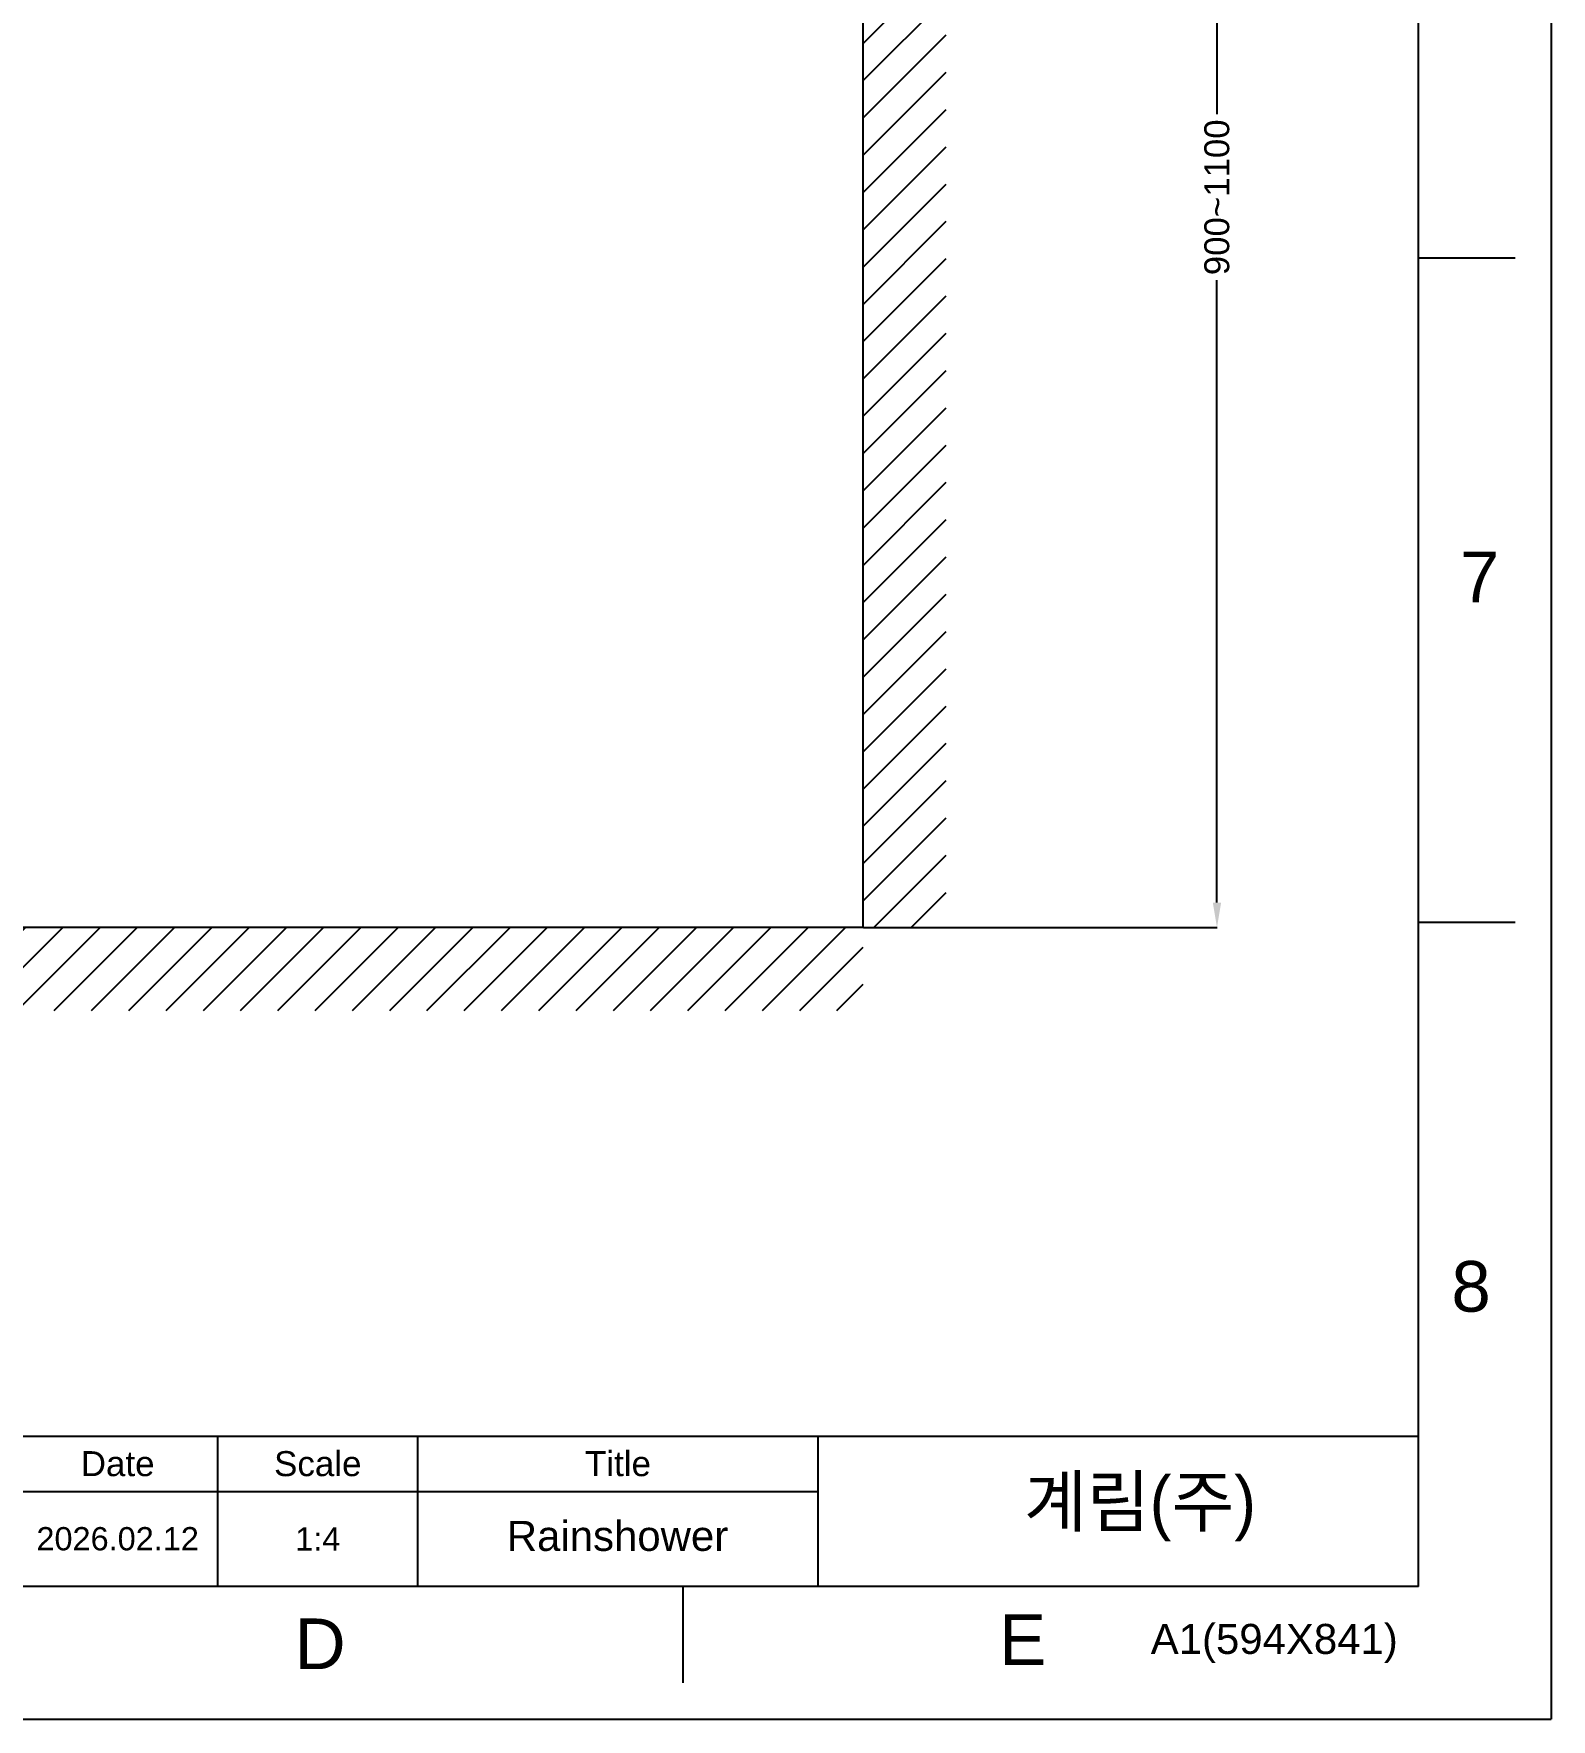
# Model space of a CAD drawing. Header units: millimetres. Extents: x 15137 to 17513, y -10160 to -6800.
# Drawn here: x 16598 to 17513, y -10160 to -9145 of the extents above; entities that cross this region are included whole.
import ezdxf

# ---------------------------------------------------------------- set-up
doc = ezdxf.new("R2010")
doc.units = ezdxf.units.MM
doc.linetypes.add('CENTERX2', pattern=[101.6, 63.5, -12.7, 12.7, -12.7])
for name, color, linetype in [('FORM', 7, 'Continuous'), ('hatch', 2, 'Continuous'), ('TEXT', 2, 'Continuous')]:
    doc.layers.add(name, color=color, linetype=linetype)
doc.styles.add('ARIAL', font='arial.ttf')
doc.styles.get("Standard").update_dxf_attribs({"font": 'arial.ttf'})
doc.dimstyles.get("Standard").update_dxf_attribs({"dimtxt": 15, "dimasz": 15, "dimexe": 0.18, "dimexo": 0.0625, "dimgap": 4, "dimtad": 0, "dimdec": 1, "dimdsep": 46, "dimtxsty": 'ARIAL', "dimcen": 0, "dimclrd": 5, "dimclre": 5, "dimclrt": 5, "dimadec": 0, "dimazin": 0, "dimtfac": 1, "dimtdec": 1, "dimtofl": 0, "dimtmove": 0, "dimatfit": 3, "dimfxl": 1, "dimtolj": 1, "dimtzin": 0, "dimarcsym": 0})

# ---------------------------------------------------------------- blocks, each defined once
blk = doc.blocks.new('*D75')
at = {"color": 5, "lineweight": -2, "transparency": 16777216}
for p, q in [((17114.9, -8803.6), (17311.4, -8803.6)), ((17311.2, -8818.6), (17311.2, -9193.4)), ((17311.2, -9668.1), (17311.2, -9293.3)), ((17098.2, -9683.1), (17311.4, -9683.1))]:
    blk.add_line(p, q, dxfattribs=at)
at = {"color": 5, "transparency": 16777216}
for points in [[(17308.7, -8818.6), (17313.7, -8818.6), (17311.2, -8803.6)], [(17308.7, -9668.1), (17313.7, -9668.1), (17311.2, -9683.1)]]:
    blk.add_solid(points, dxfattribs=at)
at = {"layer": 'Defpoints', "color": 0, "transparency": 16777216}
for p in [(17114.8, -8803.6), (17098.1, -9683.1), (17311.2, -9683.1)]:
    blk.add_point(p, dxfattribs=at)
at = {"color": 5, "transparency": 16777216, "insert": (17311.2, -9243.4), "char_height": 15, "attachment_point": 5, "rotation": 90, "style": 'ARIAL'}
blk.add_mtext('\\A1;900~1100', dxfattribs=at)

msp = doc.modelspace()

# ---------------------------------------------------------------- hatches: boundary and pattern name
at = {"layer": 'hatch'}
h = msp.add_hatch(dxfattribs=at)
h.set_pattern_fill('ANSI31', color=256, scale=5)
h.set_pattern_definition([(45, (1961.38, -4149.247), (-11.22532, 11.22532), [])])
h.paths.add_polyline_path([(17098.14, -9683.13), (17148.14, -9683.13), (17148.14, -7612.56), (17098.14, -7612.56)])
h = msp.add_hatch(dxfattribs=at)
h.set_pattern_fill('ANSI31', color=256, scale=5)
h.set_pattern_definition([(45, (2438.182, -4149.247), (-11.22532, 11.22532), [])])
h.paths.add_polyline_path([(17098.14, -9683.13), (15585.22, -9683.13), (15585.22, -9733.13), (17098.14, -9733.13)])

# ---------------------------------------------------------------- linework, layer by layer
for q in [(17098.14, -7541.15), (15585.22, -9683.13)]:
    msp.add_line((17098.14, -9683.13), q)
at = {"layer": 'FORM', "color": 7, "linetype": 'Continuous'}
for p, q in [((17512.58, -6799.88), (17512.58, -10159.88)), ((17432.58, -10079.88), (17432.58, -6879.88)), ((17432.58, -9279.88), (17490.73, -9279.88)), ((17432.58, -9679.88), (17490.73, -9679.88)), ((16989.4, -10079.89), (16989.4, -10138.03)), ((15136.58, -10159.88), (17512.58, -10159.88))]:
    msp.add_line(p, q, dxfattribs=at)
at = {"layer": 'FORM'}
for p, q in [((15802.22, -9989.47), (17432.58, -9989.47)), ((16709.32, -10079.88), (16709.32, -9989.47)), ((16829.86, -10079.88), (16829.86, -9989.47)), ((17070.95, -10079.88), (17070.95, -9989.47)), ((15660.58, -10022.62), (17070.95, -10022.62))]:
    msp.add_line(p, q, dxfattribs=at)
at = {"layer": 'FORM', "linetype": 'Continuous'}
msp.add_line((17432.58, -10079.88), (15216.58, -10079.88), dxfattribs=at)

# ---------------------------------------------------------------- texts
at = {"layer": 'FORM', "char_height": 30.5, "attachment_point": 5}
for s, width, insert in [('7', 200, (17469.38, -9471.95)), ('8', 200, (17464.26, -9899.39)), ('E', 40, (17194.17, -10111.9)), ('D', 40, (16770.99, -10114.44))]:
    msp.add_mtext_dynamic_manual_height_columns(s, width=width, gutter_width=50, heights=[0], dxfattribs=dict(at, insert=insert))
at = {"layer": 'TEXT', "style": 'ARIAL'}
msp.add_text('A1(594X841)', height=18.0816, dxfattribs=at).set_placement((17271.3, -10120.53))
at = {"layer": 'TEXT', "char_height": 15.068, "attachment_point": 5}
for s, width, insert in [('Scale', 120.5442, (16769.59, -10006.05)), ('Title', 241.0884, (16950.4, -10006.05)), ('Date', 120.5442, (16649.04, -10006.05))]:
    msp.add_mtext_dynamic_manual_height_columns(s, width=width, gutter_width=75.34, heights=[0], dxfattribs=dict(at, insert=insert))
at = {"layer": 'TEXT', "linetype": 'CENTERX2', "insert": (17264.88, -10033.22), "char_height": 30.1361, "attachment_point": 5, "style": 'ARIAL'}
msp.add_mtext_dynamic_manual_height_columns('{\\fHYGothic-Medium|b0|i0|c129|p18;계림(주)}', width=361.6327, gutter_width=75.34, heights=[0], dxfattribs=at)
at = {"layer": 'TEXT', "attachment_point": 5, "style": 'ARIAL'}
for s, width, insert, char_height in [('2026.02.12', 120.5442, (16649.04, -10051.25), 14), ('1:4', 120.5442, (16769.59, -10051.25), 14), ('Rainshower', 191.7484, (16950.12, -10049.58), 18.082)]:
    msp.add_mtext_dynamic_manual_height_columns(s, width=width, gutter_width=75.34, heights=[0], dxfattribs=dict(at, insert=insert, char_height=char_height))

# ---------------------------------------------------------------- dimensions: what is measured, and where the dimension line sits
dim = msp.add_linear_dim(base=(17311.18, -9683.13), p1=(17114.84, -8803.61), p2=(17098.14, -9683.13), angle=90, text='900~1100', dimstyle='Standard', override={"dimtol": 1, "dimtp": 2, "dimtm": 2, "dimtfillclr": 7})
dim.commit()
dim.dimension.update_dxf_attribs({"geometry": '*D75', "text_midpoint": (17311.18, -9243.37)})

doc.saveas('drawing.dxf')
